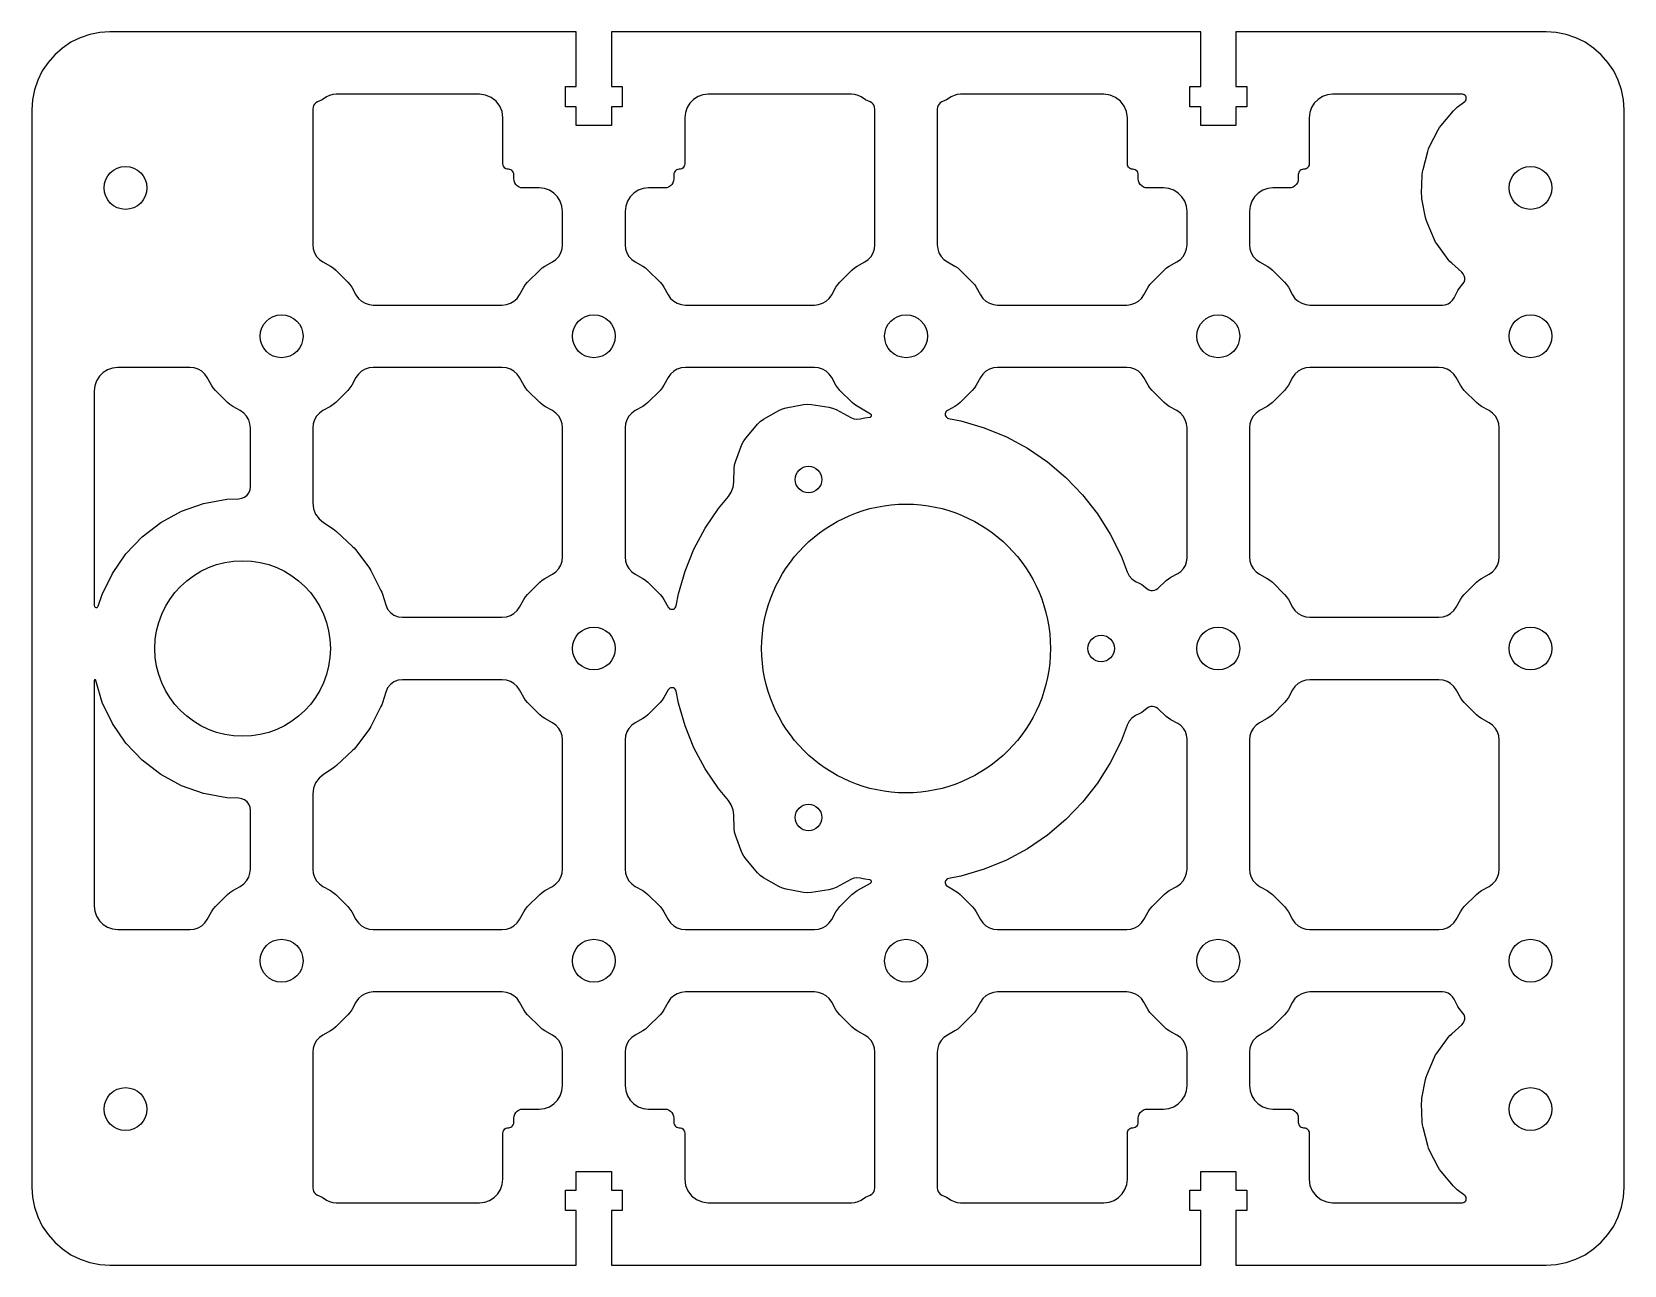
# Model space of a CAD drawing. Header units: millimetres. Extents: x 0 to 204, y 0 to 158.
import ezdxf

# ---------------------------------------------------------------- set-up
doc = ezdxf.new("R2010")
doc.units = ezdxf.units.MM
doc.layers.add('CUT', color=7, linetype='Continuous')

msp = doc.modelspace()

# ---------------------------------------------------------------- linework, layer by layer
at = {"layer": 'CUT'}
for points in [[(0, 10), (0.09, 8.69), (0.34, 7.41), (0.76, 6.17), (1.34, 5), (2.07, 3.91), (2.93, 2.93), (3.91, 2.07), (5, 1.34), (6.17, 0.76), (7.41, 0.34), (8.69, 0.09), (10, 0), (69.75, 0), (69.75, 7), (68.35, 7), (68.35, 9.6), (69.75, 9.6), (69.75, 12), (74.25, 12), (74.25, 9.6), (75.65, 9.6), (75.65, 7), (74.25, 7), (74.25, 0), (149.75, 0), (149.75, 7), (148.35, 7), (148.35, 9.6), (149.75, 9.6), (149.75, 12), (154.25, 12), (154.25, 9.6), (155.65, 9.6), (155.65, 7), (154.25, 7), (154.25, 0), (194, 0), (195.31, 0.09), (196.59, 0.34), (197.83, 0.76), (199, 1.34), (200.09, 2.07), (201.07, 2.93), (201.93, 3.91), (202.66, 5), (203.24, 6.17), (203.66, 7.41), (203.91, 8.69), (204, 10), (204, 148), (203.91, 149.31), (203.66, 150.59), (203.24, 151.83), (202.66, 153), (201.93, 154.09), (201.07, 155.07), (200.09, 155.93), (199, 156.66), (197.83, 157.24), (196.59, 157.66), (195.31, 157.91), (194, 158), (154.25, 158), (154.25, 151), (155.65, 151), (155.65, 148.4), (154.25, 148.4), (154.25, 146), (149.75, 146), (149.75, 148.4), (148.35, 148.4), (148.35, 151), (149.75, 151), (149.75, 158), (74.25, 158), (74.25, 151), (75.65, 151), (75.65, 148.4), (74.25, 148.4), (74.25, 146), (69.75, 146), (69.75, 148.4), (68.35, 148.4), (68.35, 151), (69.75, 151), (69.75, 158), (10, 158), (8.69, 157.91), (7.41, 157.66), (6.17, 157.24), (5, 156.66), (3.91, 155.93), (2.93, 155.07), (2.07, 154.09), (1.34, 153), (0.76, 151.83), (0.34, 150.59), (0.09, 149.31), (0, 148)], [(36.59, 149.02), (36.39, 148.9), (36.23, 148.74), (36.1, 148.55), (36.03, 148.33), (36, 148.11), (36, 130.73), (36.06, 130.2), (36.22, 129.69), (36.49, 129.23), (36.86, 128.83), (37.29, 128.52), (38.27, 127.98), (38.62, 127.75), (38.93, 127.48), (40.48, 125.93), (40.75, 125.62), (40.98, 125.27), (41.52, 124.29), (41.83, 123.86), (42.23, 123.49), (42.69, 123.22), (43.2, 123.06), (43.73, 123), (60.27, 123), (60.8, 123.06), (61.31, 123.22), (61.77, 123.49), (62.17, 123.86), (62.48, 124.29), (63.02, 125.27), (63.25, 125.62), (63.52, 125.93), (65.07, 127.48), (65.38, 127.75), (65.73, 127.98), (66.71, 128.52), (67.14, 128.83), (67.51, 129.23), (67.78, 129.69), (67.94, 130.2), (68, 130.73), (68, 135), (67.92, 135.67), (67.7, 136.3), (67.35, 136.87), (66.87, 137.35), (66.3, 137.7), (65.67, 137.92), (65, 138), (62.93, 138), (62.66, 138.03), (62.42, 138.12), (62.19, 138.26), (62.01, 138.44), (61.87, 138.67), (61.78, 138.91), (61.75, 139.18), (61.75, 139.71), (61.73, 139.87), (61.68, 140.01), (61.6, 140.14), (61.49, 140.25), (61.36, 140.33), (61.22, 140.38), (61.06, 140.4), (61.04, 140.4), (60.88, 140.42), (60.74, 140.47), (60.61, 140.55), (60.5, 140.66), (60.42, 140.79), (60.37, 140.93), (60.35, 141.09), (60.35, 147), (60.25, 147.78), (59.95, 148.5), (59.47, 149.12), (58.85, 149.6), (58.13, 149.9), (57.35, 150), (38.97, 150), (38.55, 149.96), (38.15, 149.85), (37.77, 149.66), (37.2, 149.31)], [(79, 138), (78.33, 137.92), (77.7, 137.7), (77.13, 137.35), (76.65, 136.87), (76.3, 136.3), (76.08, 135.67), (76, 135), (76, 130.73), (76.06, 130.2), (76.22, 129.69), (76.49, 129.23), (76.86, 128.83), (77.29, 128.52), (78.27, 127.98), (78.62, 127.75), (78.93, 127.48), (80.48, 125.93), (80.75, 125.62), (80.98, 125.27), (81.52, 124.29), (81.83, 123.86), (82.23, 123.49), (82.69, 123.22), (83.2, 123.06), (83.73, 123), (100.27, 123), (100.8, 123.06), (101.31, 123.22), (101.77, 123.49), (102.17, 123.86), (102.48, 124.29), (103.02, 125.27), (103.25, 125.62), (103.52, 125.93), (105.07, 127.48), (105.38, 127.75), (105.73, 127.98), (106.71, 128.52), (107.14, 128.83), (107.51, 129.23), (107.78, 129.69), (107.94, 130.2), (108, 130.73), (108, 148.11), (107.97, 148.33), (107.9, 148.55), (107.77, 148.74), (107.61, 148.9), (107.41, 149.02), (106.8, 149.31), (106.23, 149.66), (105.85, 149.85), (105.45, 149.96), (105.03, 150), (86.65, 150), (85.98, 149.92), (85.35, 149.7), (84.78, 149.35), (84.3, 148.87), (83.95, 148.3), (83.73, 147.67), (83.65, 147), (83.65, 141.09), (83.63, 140.93), (83.58, 140.79), (83.5, 140.66), (83.39, 140.55), (83.26, 140.47), (83.12, 140.42), (82.96, 140.4), (82.94, 140.4), (82.78, 140.38), (82.64, 140.33), (82.51, 140.25), (82.4, 140.14), (82.32, 140.01), (82.27, 139.87), (82.25, 139.71), (82.25, 139.18), (82.22, 138.91), (82.13, 138.67), (81.99, 138.44), (81.81, 138.26), (81.58, 138.12), (81.34, 138.03), (81.07, 138)], [(116.59, 149.02), (116.39, 148.9), (116.23, 148.74), (116.1, 148.55), (116.03, 148.33), (116, 148.11), (116, 130.73), (116.06, 130.2), (116.22, 129.69), (116.49, 129.23), (116.86, 128.83), (117.29, 128.52), (118.27, 127.98), (118.62, 127.75), (118.93, 127.48), (120.48, 125.93), (120.75, 125.62), (120.98, 125.27), (121.52, 124.29), (121.83, 123.86), (122.23, 123.49), (122.69, 123.22), (123.2, 123.06), (123.73, 123), (140.27, 123), (140.8, 123.06), (141.31, 123.22), (141.77, 123.49), (142.17, 123.86), (142.48, 124.29), (143.02, 125.27), (143.25, 125.62), (143.52, 125.93), (145.07, 127.48), (145.38, 127.75), (145.73, 127.98), (146.71, 128.52), (147.14, 128.83), (147.51, 129.23), (147.78, 129.69), (147.94, 130.2), (148, 130.73), (148, 135), (147.92, 135.67), (147.7, 136.3), (147.35, 136.87), (146.87, 137.35), (146.3, 137.7), (145.67, 137.92), (145, 138), (142.93, 138), (142.66, 138.03), (142.42, 138.12), (142.19, 138.26), (142.01, 138.44), (141.87, 138.67), (141.78, 138.91), (141.75, 139.18), (141.75, 139.71), (141.73, 139.87), (141.68, 140.01), (141.6, 140.14), (141.49, 140.25), (141.36, 140.33), (141.22, 140.38), (141.06, 140.4), (141.04, 140.4), (140.88, 140.42), (140.74, 140.47), (140.61, 140.55), (140.5, 140.66), (140.42, 140.79), (140.37, 140.93), (140.35, 141.09), (140.35, 147), (140.25, 147.78), (139.95, 148.5), (139.47, 149.12), (138.85, 149.6), (138.13, 149.9), (137.35, 150), (118.97, 150), (118.55, 149.96), (118.15, 149.85), (117.77, 149.66), (117.2, 149.31)], [(159, 138), (158.33, 137.92), (157.7, 137.7), (157.13, 137.35), (156.65, 136.87), (156.3, 136.3), (156.08, 135.67), (156, 135), (156, 130.73), (156.06, 130.2), (156.22, 129.69), (156.49, 129.23), (156.86, 128.83), (157.29, 128.52), (158.27, 127.98), (158.62, 127.75), (158.93, 127.48), (160.48, 125.93), (160.75, 125.62), (160.98, 125.27), (161.52, 124.29), (161.83, 123.86), (162.23, 123.49), (162.69, 123.22), (163.2, 123.06), (163.73, 123), (180.73, 123), (181.09, 123.04), (181.44, 123.16), (181.75, 123.35), (182.01, 123.61), (182.22, 123.92), (182.57, 124.61), (182.71, 124.86), (182.87, 125.1), (183.35, 125.71), (183.49, 125.95), (183.57, 126.21), (183.57, 126.49), (183.51, 126.75), (183.39, 127), (183.21, 127.2), (181.91, 128.35), (181.67, 128.58), (181.46, 128.83), (180.03, 130.79), (179.85, 131.07), (179.71, 131.37), (178.75, 133.59), (178.63, 133.91), (178.55, 134.23), (178.1, 136.61), (178.06, 136.94), (178.05, 137.27), (178.14, 139.69), (178.17, 140.02), (178.23, 140.35), (178.84, 142.69), (178.95, 143.01), (179.08, 143.31), (180.19, 145.46), (180.36, 145.75), (180.56, 146.01), (182.12, 147.87), (182.35, 148.11), (182.6, 148.33), (183.59, 149.08), (183.68, 149.17), (183.74, 149.28), (183.78, 149.4), (183.78, 149.53), (183.76, 149.65), (183.7, 149.77), (183.62, 149.86), (183.52, 149.94), (183.4, 149.98), (183.27, 150), (166.65, 150), (165.98, 149.92), (165.35, 149.7), (164.78, 149.35), (164.3, 148.87), (163.95, 148.3), (163.73, 147.67), (163.65, 147), (163.65, 141.09), (163.63, 140.93), (163.58, 140.79), (163.5, 140.66), (163.39, 140.55), (163.26, 140.47), (163.12, 140.42), (162.96, 140.4), (162.94, 140.4), (162.78, 140.38), (162.64, 140.33), (162.51, 140.25), (162.4, 140.14), (162.32, 140.01), (162.27, 139.87), (162.25, 139.71), (162.25, 139.18), (162.22, 138.91), (162.13, 138.67), (161.99, 138.44), (161.81, 138.26), (161.58, 138.12), (161.34, 138.03), (161.07, 138)], [(11, 115), (10.33, 114.92), (9.7, 114.7), (9.13, 114.35), (8.65, 113.87), (8.3, 113.3), (8.08, 112.67), (8, 112), (8, 84.51), (8.01, 84.44), (8.03, 84.38), (8.07, 84.33), (8.12, 84.28), (8.18, 84.26), (8.25, 84.25), (8.31, 84.25), (8.38, 84.27), (8.43, 84.31), (8.47, 84.36), (8.5, 84.42), (9.03, 85.9), (10.33, 88.62), (12.04, 91.11), (14.12, 93.3), (16.51, 95.14), (19.17, 96.58), (22.01, 97.59), (24.98, 98.14), (26.52, 98.18), (26.91, 98.25), (27.26, 98.4), (27.57, 98.64), (27.8, 98.96), (27.95, 99.32), (28, 99.7), (28, 107.27), (27.94, 107.8), (27.78, 108.31), (27.51, 108.77), (27.14, 109.17), (26.71, 109.48), (25.73, 110.02), (25.38, 110.25), (25.07, 110.52), (23.52, 112.07), (23.25, 112.38), (23.02, 112.73), (22.48, 113.71), (22.17, 114.14), (21.77, 114.51), (21.31, 114.78), (20.8, 114.94), (20.27, 115)], [(37.29, 109.48), (36.86, 109.17), (36.49, 108.77), (36.22, 108.31), (36.06, 107.8), (36, 107.27), (36, 97.65), (36.09, 96.91), (36.36, 96.22), (36.8, 95.61), (37.37, 95.13), (38.6, 94.33), (38.82, 94.18), (39.02, 94.01), (41.1, 92.08), (41.28, 91.89), (41.45, 91.69), (43.16, 89.42), (43.31, 89.21), (43.44, 88.98), (44.73, 86.45), (44.84, 86.21), (44.92, 85.97), (45.35, 84.58), (45.58, 84.06), (45.94, 83.62), (46.39, 83.28), (46.92, 83.07), (47.48, 83), (60.27, 83), (60.8, 83.06), (61.31, 83.22), (61.77, 83.49), (62.17, 83.86), (62.48, 84.29), (63.02, 85.27), (63.25, 85.62), (63.52, 85.93), (65.07, 87.48), (65.38, 87.75), (65.73, 87.98), (66.71, 88.52), (67.14, 88.83), (67.51, 89.23), (67.78, 89.69), (67.94, 90.2), (68, 90.73), (68, 107.27), (67.94, 107.8), (67.78, 108.31), (67.51, 108.77), (67.14, 109.17), (66.71, 109.48), (65.73, 110.02), (65.38, 110.25), (65.07, 110.52), (63.52, 112.07), (63.25, 112.38), (63.02, 112.73), (62.48, 113.71), (62.17, 114.14), (61.77, 114.51), (61.31, 114.78), (60.8, 114.94), (60.27, 115), (43.73, 115), (43.2, 114.94), (42.69, 114.78), (42.23, 114.51), (41.83, 114.14), (41.52, 113.71), (40.98, 112.73), (40.75, 112.38), (40.48, 112.07), (38.93, 110.52), (38.62, 110.25), (38.27, 110.02)], [(77.29, 109.48), (76.86, 109.17), (76.49, 108.77), (76.22, 108.31), (76.06, 107.8), (76, 107.27), (76, 90.73), (76.06, 90.2), (76.22, 89.69), (76.49, 89.23), (76.86, 88.83), (77.29, 88.52), (78.27, 87.98), (78.62, 87.75), (78.93, 87.48), (80.48, 85.93), (80.75, 85.62), (80.98, 85.27), (81.52, 84.29), (81.6, 84.19), (81.7, 84.1), (81.82, 84.04), (81.95, 84.02), (82.08, 84.02), (82.21, 84.06), (82.32, 84.12), (82.42, 84.22), (82.49, 84.33), (82.53, 84.45), (82.83, 85.99), (83.68, 88.91), (84.83, 91.73), (86.26, 94.41), (87.96, 96.94), (89.24, 98.49), (89.6, 99.04), (89.83, 99.66), (89.93, 100.32), (89.98, 102.05), (90.03, 102.55), (90.18, 103.04), (90.98, 105.14), (91.21, 105.6), (91.5, 106.01), (92.97, 107.72), (93.33, 108.08), (93.75, 108.37), (95.69, 109.49), (96.15, 109.71), (96.64, 109.84), (98.86, 110.26), (99.36, 110.31), (99.87, 110.27), (102.09, 109.92), (102.59, 109.8), (103.05, 109.6), (104.93, 108.58), (105.31, 108.43), (105.7, 108.37), (106.1, 108.41), (106.74, 108.53), (107.38, 108.64), (107.43, 108.65), (107.48, 108.68), (107.52, 108.71), (107.55, 108.76), (107.56, 108.81), (107.57, 108.87), (107.56, 108.92), (107.53, 108.97), (107.5, 109.01), (107.46, 109.04), (105.72, 110.03), (105.38, 110.25), (105.08, 110.52), (103.52, 112.07), (103.25, 112.38), (103.02, 112.73), (102.48, 113.71), (102.17, 114.14), (101.77, 114.51), (101.31, 114.78), (100.8, 114.94), (100.27, 115), (83.73, 115), (83.2, 114.94), (82.69, 114.78), (82.23, 114.51), (81.83, 114.14), (81.52, 113.71), (80.98, 112.73), (80.75, 112.38), (80.48, 112.07), (78.93, 110.52), (78.62, 110.25), (78.27, 110.02)], [(123.73, 115), (123.2, 114.94), (122.69, 114.78), (122.23, 114.51), (121.83, 114.14), (121.52, 113.71), (120.98, 112.73), (120.75, 112.38), (120.48, 112.07), (118.93, 110.52), (118.62, 110.25), (118.27, 110.02), (117.29, 109.48), (117.19, 109.4), (117.1, 109.3), (117.04, 109.18), (117.02, 109.05), (117.02, 108.92), (117.06, 108.79), (117.12, 108.68), (117.22, 108.58), (117.33, 108.51), (117.45, 108.47), (119.03, 108.16), (121.99, 107.29), (124.85, 106.11), (127.57, 104.65), (130.12, 102.91), (132.48, 100.92), (134.62, 98.7), (136.53, 96.27), (138.17, 93.66), (139.54, 90.89), (140.31, 88.82), (140.57, 88.33), (140.94, 87.91), (141.39, 87.6), (141.95, 87.32), (142.19, 87.18), (142.42, 87.02), (142.91, 86.64), (143.12, 86.51), (143.35, 86.44), (143.59, 86.42), (143.83, 86.46), (144.05, 86.55), (144.24, 86.69), (145.33, 87.7), (145.62, 87.93), (145.93, 88.13), (146.83, 88.61), (147.22, 88.88), (147.55, 89.24), (147.8, 89.65), (147.95, 90.1), (148, 90.58), (148, 107.27), (147.94, 107.8), (147.78, 108.31), (147.51, 108.77), (147.14, 109.17), (146.71, 109.48), (145.73, 110.02), (145.38, 110.25), (145.07, 110.52), (143.52, 112.07), (143.25, 112.38), (143.02, 112.73), (142.48, 113.71), (142.17, 114.14), (141.77, 114.51), (141.31, 114.78), (140.8, 114.94), (140.27, 115)], [(163.73, 115), (163.2, 114.94), (162.69, 114.78), (162.23, 114.51), (161.83, 114.14), (161.52, 113.71), (160.98, 112.73), (160.75, 112.38), (160.48, 112.07), (158.93, 110.52), (158.62, 110.25), (158.27, 110.02), (157.29, 109.48), (156.86, 109.17), (156.49, 108.77), (156.22, 108.31), (156.06, 107.8), (156, 107.27), (156, 90.73), (156.06, 90.2), (156.22, 89.69), (156.49, 89.23), (156.86, 88.83), (157.29, 88.52), (158.27, 87.98), (158.62, 87.75), (158.93, 87.48), (160.48, 85.93), (160.75, 85.62), (160.98, 85.27), (161.52, 84.29), (161.83, 83.86), (162.23, 83.49), (162.69, 83.22), (163.2, 83.06), (163.73, 83), (180.27, 83), (180.8, 83.06), (181.31, 83.22), (181.77, 83.49), (182.17, 83.86), (182.48, 84.29), (183.02, 85.27), (183.25, 85.62), (183.52, 85.93), (185.07, 87.48), (185.38, 87.75), (185.73, 87.98), (186.71, 88.52), (187.14, 88.83), (187.51, 89.23), (187.78, 89.69), (187.94, 90.2), (188, 90.73), (188, 107.27), (187.94, 107.8), (187.78, 108.31), (187.51, 108.77), (187.14, 109.17), (186.71, 109.48), (185.73, 110.02), (185.38, 110.25), (185.07, 110.52), (183.52, 112.07), (183.25, 112.38), (183.02, 112.73), (182.48, 113.71), (182.17, 114.14), (181.77, 114.51), (181.31, 114.78), (180.8, 114.94), (180.27, 115)], [(8.08, 75), (8.06, 75), (8.05, 74.99), (8.03, 74.98), (8.02, 74.97), (8.01, 74.95), (8, 74.94), (8, 74.92), (8, 46), (8.08, 45.33), (8.3, 44.7), (8.65, 44.13), (9.13, 43.65), (9.7, 43.3), (10.33, 43.08), (11, 43), (20.27, 43), (20.8, 43.06), (21.31, 43.22), (21.77, 43.49), (22.17, 43.86), (22.48, 44.29), (23.02, 45.27), (23.25, 45.62), (23.52, 45.93), (25.07, 47.48), (25.38, 47.75), (25.73, 47.98), (26.71, 48.52), (27.14, 48.83), (27.51, 49.23), (27.78, 49.69), (27.94, 50.2), (28, 50.73), (28, 58.3), (27.95, 58.68), (27.8, 59.04), (27.57, 59.36), (27.26, 59.6), (26.91, 59.75), (26.52, 59.82), (24.98, 59.86), (22.01, 60.41), (19.17, 61.42), (16.51, 62.86), (14.12, 64.7), (12.04, 66.89), (10.33, 69.38), (9.03, 72.1), (8.19, 74.92), (8.18, 74.95), (8.16, 74.97), (8.14, 74.99), (8.12, 75), (8.09, 75)], [(37.37, 62.87), (36.8, 62.39), (36.36, 61.78), (36.09, 61.09), (36, 60.35), (36, 50.73), (36.06, 50.2), (36.22, 49.69), (36.49, 49.23), (36.86, 48.83), (37.29, 48.52), (38.27, 47.98), (38.62, 47.75), (38.93, 47.48), (40.48, 45.93), (40.75, 45.62), (40.98, 45.27), (41.52, 44.29), (41.83, 43.86), (42.23, 43.49), (42.69, 43.22), (43.2, 43.06), (43.73, 43), (60.27, 43), (60.8, 43.06), (61.31, 43.22), (61.77, 43.49), (62.17, 43.86), (62.48, 44.29), (63.02, 45.27), (63.25, 45.62), (63.52, 45.93), (65.07, 47.48), (65.38, 47.75), (65.73, 47.98), (66.71, 48.52), (67.14, 48.83), (67.51, 49.23), (67.78, 49.69), (67.94, 50.2), (68, 50.73), (68, 67.27), (67.94, 67.8), (67.78, 68.31), (67.51, 68.77), (67.14, 69.17), (66.71, 69.48), (65.73, 70.02), (65.38, 70.25), (65.07, 70.52), (63.52, 72.07), (63.25, 72.38), (63.02, 72.73), (62.48, 73.71), (62.17, 74.14), (61.77, 74.51), (61.31, 74.78), (60.8, 74.94), (60.27, 75), (47.48, 75), (46.92, 74.93), (46.39, 74.72), (45.94, 74.38), (45.58, 73.94), (45.35, 73.42), (44.92, 72.03), (44.84, 71.79), (44.73, 71.55), (43.44, 69.02), (43.31, 68.79), (43.16, 68.58), (41.45, 66.31), (41.28, 66.11), (41.1, 65.92), (39.02, 63.99), (38.82, 63.82), (38.6, 63.67)], [(77.29, 69.48), (76.86, 69.17), (76.49, 68.77), (76.22, 68.31), (76.06, 67.8), (76, 67.27), (76, 50.73), (76.06, 50.2), (76.22, 49.69), (76.49, 49.23), (76.86, 48.83), (77.29, 48.52), (78.27, 47.98), (78.62, 47.75), (78.93, 47.48), (80.48, 45.93), (80.75, 45.62), (80.98, 45.27), (81.52, 44.29), (81.83, 43.86), (82.23, 43.49), (82.69, 43.22), (83.2, 43.06), (83.73, 43), (100.27, 43), (100.8, 43.06), (101.31, 43.22), (101.77, 43.49), (102.17, 43.86), (102.48, 44.29), (103.02, 45.27), (103.25, 45.62), (103.52, 45.93), (105.07, 47.48), (105.38, 47.75), (105.73, 47.98), (107.45, 48.94), (107.5, 48.97), (107.53, 49.01), (107.55, 49.06), (107.57, 49.12), (107.56, 49.17), (107.55, 49.22), (107.52, 49.27), (107.48, 49.31), (107.43, 49.34), (107.38, 49.35), (106.74, 49.47), (106.1, 49.59), (105.7, 49.63), (105.31, 49.57), (104.93, 49.42), (103.05, 48.4), (102.59, 48.2), (102.09, 48.08), (99.87, 47.73), (99.36, 47.69), (98.86, 47.74), (96.64, 48.16), (96.15, 48.29), (95.69, 48.51), (93.75, 49.63), (93.33, 49.92), (92.97, 50.28), (91.5, 51.99), (91.21, 52.4), (90.98, 52.86), (90.18, 54.96), (90.03, 55.45), (89.98, 55.95), (89.93, 57.68), (89.83, 58.34), (89.6, 58.96), (89.24, 59.51), (87.96, 61.06), (86.26, 63.59), (84.83, 66.27), (83.68, 69.09), (82.83, 72.01), (82.54, 73.54), (82.5, 73.67), (82.43, 73.78), (82.34, 73.87), (82.22, 73.94), (82.1, 73.98), (81.96, 73.98), (81.84, 73.95), (81.72, 73.9), (81.61, 73.81), (81.54, 73.71), (80.97, 72.72), (80.75, 72.38), (80.48, 72.08), (78.93, 70.52), (78.62, 70.25), (78.27, 70.02)], [(157.29, 69.48), (156.86, 69.17), (156.49, 68.77), (156.22, 68.31), (156.06, 67.8), (156, 67.27), (156, 50.73), (156.06, 50.2), (156.22, 49.69), (156.49, 49.23), (156.86, 48.83), (157.29, 48.52), (158.27, 47.98), (158.62, 47.75), (158.93, 47.48), (160.48, 45.93), (160.75, 45.62), (160.98, 45.27), (161.52, 44.29), (161.83, 43.86), (162.23, 43.49), (162.69, 43.22), (163.2, 43.06), (163.73, 43), (180.27, 43), (180.8, 43.06), (181.31, 43.22), (181.77, 43.49), (182.17, 43.86), (182.48, 44.29), (183.02, 45.27), (183.25, 45.62), (183.52, 45.93), (185.07, 47.48), (185.38, 47.75), (185.73, 47.98), (186.71, 48.52), (187.14, 48.83), (187.51, 49.23), (187.78, 49.69), (187.94, 50.2), (188, 50.73), (188, 67.27), (187.94, 67.8), (187.78, 68.31), (187.51, 68.77), (187.14, 69.17), (186.71, 69.48), (185.73, 70.02), (185.38, 70.25), (185.07, 70.52), (183.52, 72.07), (183.25, 72.38), (183.02, 72.73), (182.48, 73.71), (182.17, 74.14), (181.77, 74.51), (181.31, 74.78), (180.8, 74.94), (180.27, 75), (163.73, 75), (163.2, 74.94), (162.69, 74.78), (162.23, 74.51), (161.83, 74.14), (161.52, 73.71), (160.98, 72.73), (160.75, 72.38), (160.48, 72.07), (158.93, 70.52), (158.62, 70.25), (158.27, 70.02)], [(117.46, 49.54), (117.33, 49.5), (117.22, 49.43), (117.13, 49.34), (117.06, 49.22), (117.02, 49.1), (117.02, 48.96), (117.04, 48.84), (117.1, 48.72), (117.19, 48.61), (117.29, 48.54), (118.28, 47.97), (118.62, 47.75), (118.92, 47.48), (120.48, 45.93), (120.75, 45.62), (120.98, 45.27), (121.52, 44.29), (121.83, 43.86), (122.23, 43.49), (122.69, 43.22), (123.2, 43.06), (123.73, 43), (140.27, 43), (140.8, 43.06), (141.31, 43.22), (141.77, 43.49), (142.17, 43.86), (142.48, 44.29), (143.02, 45.27), (143.25, 45.62), (143.52, 45.93), (145.07, 47.48), (145.38, 47.75), (145.73, 47.98), (146.71, 48.52), (147.14, 48.83), (147.51, 49.23), (147.78, 49.69), (147.94, 50.2), (148, 50.73), (148, 67.42), (147.95, 67.9), (147.8, 68.35), (147.55, 68.76), (147.22, 69.12), (146.83, 69.39), (145.93, 69.87), (145.62, 70.07), (145.33, 70.3), (144.24, 71.31), (144.05, 71.45), (143.83, 71.54), (143.59, 71.58), (143.35, 71.56), (143.12, 71.49), (142.91, 71.36), (142.42, 70.98), (142.19, 70.82), (141.95, 70.68), (141.39, 70.4), (140.94, 70.09), (140.57, 69.67), (140.31, 69.18), (139.54, 67.11), (138.17, 64.34), (136.53, 61.73), (134.62, 59.3), (132.48, 57.08), (130.12, 55.09), (127.57, 53.35), (124.85, 51.89), (121.99, 50.71), (119.03, 49.84)], [(43.73, 35), (43.2, 34.94), (42.69, 34.78), (42.23, 34.51), (41.83, 34.14), (41.52, 33.71), (40.98, 32.73), (40.75, 32.38), (40.48, 32.07), (38.93, 30.52), (38.62, 30.25), (38.27, 30.02), (37.29, 29.48), (36.86, 29.17), (36.49, 28.77), (36.22, 28.31), (36.06, 27.8), (36, 27.27), (36, 9.89), (36.03, 9.67), (36.1, 9.45), (36.23, 9.26), (36.39, 9.1), (36.59, 8.98), (37.2, 8.69), (37.77, 8.34), (38.15, 8.15), (38.55, 8.04), (38.97, 8), (57.35, 8), (58.02, 8.08), (58.65, 8.3), (59.22, 8.65), (59.7, 9.13), (60.05, 9.7), (60.27, 10.33), (60.35, 11), (60.35, 16.91), (60.37, 17.07), (60.42, 17.21), (60.5, 17.34), (60.61, 17.45), (60.74, 17.53), (60.88, 17.58), (61.04, 17.6), (61.06, 17.6), (61.22, 17.62), (61.36, 17.67), (61.49, 17.75), (61.6, 17.86), (61.68, 17.99), (61.73, 18.13), (61.75, 18.29), (61.75, 18.82), (61.78, 19.09), (61.87, 19.33), (62.01, 19.56), (62.19, 19.74), (62.42, 19.88), (62.66, 19.97), (62.93, 20), (65, 20), (65.67, 20.08), (66.3, 20.3), (66.87, 20.65), (67.35, 21.13), (67.7, 21.7), (67.92, 22.33), (68, 23), (68, 27.27), (67.94, 27.8), (67.78, 28.31), (67.51, 28.77), (67.14, 29.17), (66.71, 29.48), (65.73, 30.02), (65.38, 30.25), (65.07, 30.52), (63.52, 32.07), (63.25, 32.38), (63.02, 32.73), (62.48, 33.71), (62.17, 34.14), (61.77, 34.51), (61.31, 34.78), (60.8, 34.94), (60.27, 35)], [(83.73, 35), (83.2, 34.94), (82.69, 34.78), (82.23, 34.51), (81.83, 34.14), (81.52, 33.71), (80.98, 32.73), (80.75, 32.38), (80.48, 32.07), (78.93, 30.52), (78.62, 30.25), (78.27, 30.02), (77.29, 29.48), (76.86, 29.17), (76.49, 28.77), (76.22, 28.31), (76.06, 27.8), (76, 27.27), (76, 23), (76.08, 22.33), (76.3, 21.7), (76.65, 21.13), (77.13, 20.65), (77.7, 20.3), (78.33, 20.08), (79, 20), (81.07, 20), (81.34, 19.97), (81.58, 19.88), (81.81, 19.74), (81.99, 19.56), (82.13, 19.33), (82.22, 19.09), (82.25, 18.82), (82.25, 18.29), (82.27, 18.13), (82.32, 17.99), (82.4, 17.86), (82.51, 17.75), (82.64, 17.67), (82.78, 17.62), (82.94, 17.6), (82.96, 17.6), (83.12, 17.58), (83.26, 17.53), (83.39, 17.45), (83.5, 17.34), (83.58, 17.21), (83.63, 17.07), (83.65, 16.91), (83.65, 11), (83.75, 10.22), (84.05, 9.5), (84.53, 8.88), (85.15, 8.4), (85.87, 8.1), (86.65, 8), (105.03, 8), (105.45, 8.04), (105.85, 8.15), (106.23, 8.34), (106.8, 8.69), (107.41, 8.98), (107.61, 9.1), (107.77, 9.26), (107.9, 9.45), (107.97, 9.67), (108, 9.89), (108, 27.27), (107.94, 27.8), (107.78, 28.31), (107.51, 28.77), (107.14, 29.17), (106.71, 29.48), (105.73, 30.02), (105.38, 30.25), (105.07, 30.52), (103.52, 32.07), (103.25, 32.38), (103.02, 32.73), (102.48, 33.71), (102.17, 34.14), (101.77, 34.51), (101.31, 34.78), (100.8, 34.94), (100.27, 35)], [(123.73, 35), (123.2, 34.94), (122.69, 34.78), (122.23, 34.51), (121.83, 34.14), (121.52, 33.71), (120.98, 32.73), (120.75, 32.38), (120.48, 32.07), (118.93, 30.52), (118.62, 30.25), (118.27, 30.02), (117.29, 29.48), (116.86, 29.17), (116.49, 28.77), (116.22, 28.31), (116.06, 27.8), (116, 27.27), (116, 9.89), (116.03, 9.67), (116.1, 9.45), (116.23, 9.26), (116.39, 9.1), (116.59, 8.98), (117.2, 8.69), (117.77, 8.34), (118.15, 8.15), (118.55, 8.04), (118.97, 8), (137.35, 8), (138.02, 8.08), (138.65, 8.3), (139.22, 8.65), (139.7, 9.13), (140.05, 9.7), (140.27, 10.33), (140.35, 11), (140.35, 16.91), (140.37, 17.07), (140.42, 17.21), (140.5, 17.34), (140.61, 17.45), (140.74, 17.53), (140.88, 17.58), (141.04, 17.6), (141.06, 17.6), (141.22, 17.62), (141.36, 17.67), (141.49, 17.75), (141.6, 17.86), (141.68, 17.99), (141.73, 18.13), (141.75, 18.29), (141.75, 18.82), (141.78, 19.09), (141.87, 19.33), (142.01, 19.56), (142.19, 19.74), (142.42, 19.88), (142.66, 19.97), (142.93, 20), (145, 20), (145.67, 20.08), (146.3, 20.3), (146.87, 20.65), (147.35, 21.13), (147.7, 21.7), (147.92, 22.33), (148, 23), (148, 27.27), (147.94, 27.8), (147.78, 28.31), (147.51, 28.77), (147.14, 29.17), (146.71, 29.48), (145.73, 30.02), (145.38, 30.25), (145.07, 30.52), (143.52, 32.07), (143.25, 32.38), (143.02, 32.73), (142.48, 33.71), (142.17, 34.14), (141.77, 34.51), (141.31, 34.78), (140.8, 34.94), (140.27, 35)], [(163.73, 35), (163.2, 34.94), (162.69, 34.78), (162.23, 34.51), (161.83, 34.14), (161.52, 33.71), (160.98, 32.73), (160.75, 32.38), (160.48, 32.07), (158.93, 30.52), (158.62, 30.25), (158.27, 30.02), (157.29, 29.48), (156.86, 29.17), (156.49, 28.77), (156.22, 28.31), (156.06, 27.8), (156, 27.27), (156, 23), (156.08, 22.33), (156.3, 21.7), (156.65, 21.13), (157.13, 20.65), (157.7, 20.3), (158.33, 20.08), (159, 20), (161.07, 20), (161.34, 19.97), (161.58, 19.88), (161.81, 19.74), (161.99, 19.56), (162.13, 19.33), (162.22, 19.09), (162.25, 18.82), (162.25, 18.29), (162.27, 18.13), (162.32, 17.99), (162.4, 17.86), (162.51, 17.75), (162.64, 17.67), (162.78, 17.62), (162.94, 17.6), (162.96, 17.6), (163.12, 17.58), (163.26, 17.53), (163.39, 17.45), (163.5, 17.34), (163.58, 17.21), (163.63, 17.07), (163.65, 16.91), (163.65, 11), (163.75, 10.22), (164.05, 9.5), (164.53, 8.88), (165.15, 8.4), (165.87, 8.1), (166.65, 8), (183.27, 8), (183.4, 8.02), (183.52, 8.06), (183.62, 8.14), (183.7, 8.23), (183.76, 8.35), (183.78, 8.47), (183.78, 8.6), (183.74, 8.72), (183.68, 8.83), (183.59, 8.92), (182.6, 9.67), (182.35, 9.89), (182.12, 10.13), (180.56, 11.99), (180.36, 12.25), (180.19, 12.54), (179.08, 14.69), (178.95, 14.99), (178.84, 15.31), (178.23, 17.65), (178.17, 17.98), (178.14, 18.31), (178.05, 20.73), (178.06, 21.06), (178.1, 21.39), (178.55, 23.77), (178.63, 24.09), (178.75, 24.41), (179.71, 26.63), (179.85, 26.93), (180.03, 27.21), (181.46, 29.17), (181.67, 29.42), (181.91, 29.65), (183.21, 30.8), (183.39, 31), (183.51, 31.25), (183.57, 31.51), (183.57, 31.79), (183.49, 32.05), (183.35, 32.29), (182.87, 32.9), (182.71, 33.14), (182.57, 33.39), (182.22, 34.08), (182.01, 34.39), (181.75, 34.65), (181.44, 34.84), (181.09, 34.96), (180.73, 35)]]:
    msp.add_lwpolyline(points, close=True, dxfattribs=at)
for centre, radius in [((12, 138), 2.75), ((192, 138), 2.75), ((32, 119), 2.75), ((72, 119), 2.75), ((112, 119), 2.75), ((152, 119), 2.75), ((192, 119), 2.75), ((99.5, 100.65), 1.7), ((112, 79), 18.5), ((27, 79), 11.25), ((72, 79), 2.75), ((152, 79), 2.75), ((192, 79), 2.75), ((137, 79), 1.7), ((99.5, 57.35), 1.7), ((32, 39), 2.75), ((72, 39), 2.75), ((112, 39), 2.75), ((152, 39), 2.75), ((192, 39), 2.75), ((12, 20), 2.75), ((192, 20), 2.75)]:
    msp.add_circle(centre, radius, dxfattribs=at)

doc.saveas('drawing.dxf')
